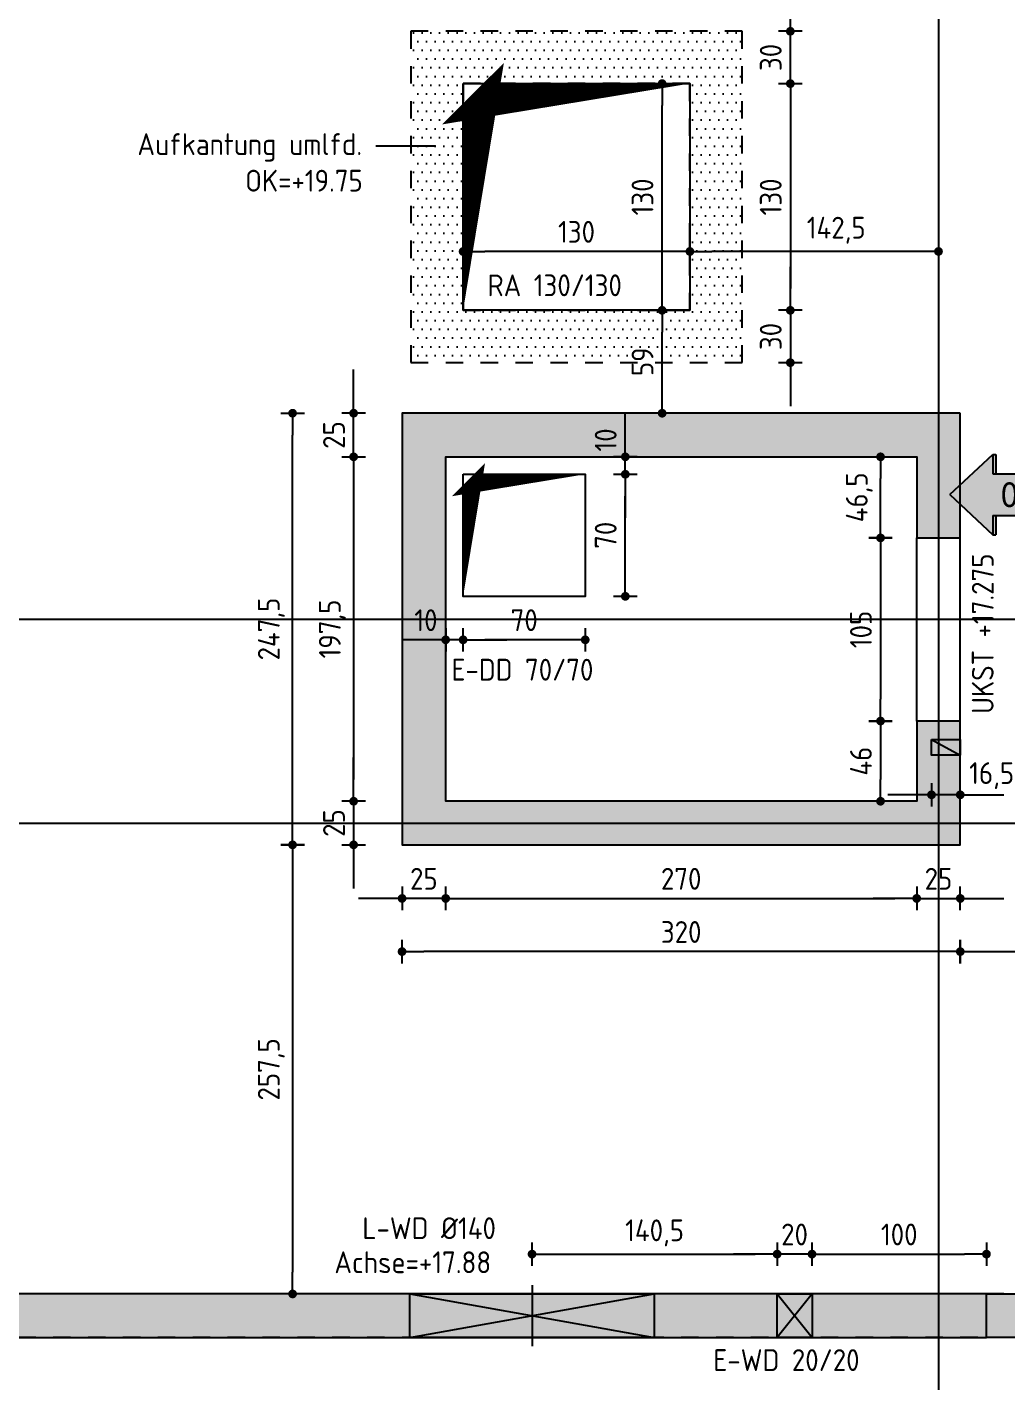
# Model space of a CAD drawing. Extents: x 22 to 185, y 12 to 71.
# Drawn here: x 50.87 to 56.49, y 42.51 to 50.28 of the extents above; entities that cross this region are included whole.
import ezdxf
from ezdxf.enums import TextEntityAlignment as Align

# ---------------------------------------------------------------- set-up
doc = ezdxf.new("R2010")
doc.units = 0
doc.header["$LTSCALE"] = 0.5
doc.header["$MEASUREMENT"] = 0
doc.header["$PDSIZE"] = 0.15
doc.linetypes.add('AUSGEZOGEN', pattern=[1000.01, 1000, 0.01])
doc.linetypes.add('PUNKT', pattern=[0.175, 0.05, -0.125])
doc.layers.get('0').update_dxf_attribs({"linetype": 'CONTINUOUS'})
doc.layers.get('Defpoints').update_dxf_attribs({"linetype": 'CONTINUOUS'})
for name, color, linetype in [('ACHSEN', 7, 'CONTINUOUS'), ('Attika DG', 7, 'CONTINUOUS'), ('BETON', 7, 'CONTINUOUS'), ('DD', 7, 'CONTINUOUS'), ('grau_hell', 7, 'CONTINUOUS'), ('grau_mittel', 7, 'CONTINUOUS'), ('HILFE', 7, 'CONTINUOUS'), ('index', 7, 'CONTINUOUS'), ('MASSE', 7, 'CONTINUOUS'), ('OBJEKT', 7, 'CONTINUOUS'), ('SCHATTEN', 7, 'CONTINUOUS'), ('TEXT', 7, 'CONTINUOUS'), ('WD', 7, 'CONTINUOUS')]:
    doc.layers.add(name, color=color, linetype=linetype)
doc.layers.add('NOPLOT', color=7, linetype='CONTINUOUS', plot=False)
doc.styles.add('HELV', font='tahoma.ttf')
doc.styles.add('TXT', font='isocp.shx')
doc.dimstyles.new('DOT_I', dxfattribs={"dimscale": 0.5, "dimtxt": 0.25, "dimasz": 0.25, "dimexe": 0.1, "dimexo": 0.3, "dimgap": 0.1, "dimtad": 1, "dimdec": 3, "dimzin": 3, "dimtxsty": 'TXT', "dimblk": 'DOT', "dimblk1": 'DOT', "dimblk2": 'DOT', "dimsah": 1, "dimcen": 0.1, "dimse1": 1, "dimse2": 1, "dimazin": 0, "dimtfac": 1, "dimtdec": 4, "dimtix": 1, "dimtmove": 2, "dimatfit": 3, "dimldrblk": 'DOT', "dimfxl": 0, "dimtvp": 1, "dimtolj": 1, "dimtzin": 0, "dimarcsym": 0})

# ---------------------------------------------------------------- blocks, each defined once
blk = doc.blocks.new('DG')
at = {"color": 0, "linetype": 'ByBlock', "lineweight": -2}
for points in [[(32.775, 5.3), (29.575, 5.3), (29.575, 2.825), (32.775, 2.825), (32.775, 3.535), (32.525, 3.535), (32.525, 3.075), (29.825, 3.075), (29.825, 5.05), (32.525, 5.05), (32.525, 4.585), (32.775, 4.585), (32.775, 5.3)], [(9.03, 0.25), (9.03, 0), (32.925, 0), (32.925, 0.25), (9.03, 0.25)]]:
    blk.add_lwpolyline(points, dxfattribs=at)
blk = doc.blocks.new('Aufkantung')
at = {"color": 0, "linetype": 'ByBlock', "lineweight": -2}
for points in [[(-0.1, 10.25), (-0.05, 10.25), (-0.05, 13.4), (35.175, 13.4), (35.175, 0), (-0.1, 0)], [(0.15, 13.15), (34.925, 13.15), (34.925, 0.25), (0.15, 0.25)], [(29.525, 5.59), (31.425, 5.59), (31.425, 7.49), (29.525, 7.49)], [(29.825, 5.89), (31.125, 5.89), (31.125, 7.19), (29.825, 7.19)]]:
    blk.add_lwpolyline(points, close=True, dxfattribs=at)
blk = doc.blocks.new('DOT')
at = {"layer": 'MASSE', "color": 7, "linetype": 'Continuous'}
for p, q in [((0, 0), (-1, 0)), ((0, 0.54), (0, -0.54))]:
    blk.add_line(p, q, dxfattribs=at)
at = {"layer": 'MASSE', "color": 7, "linetype": 'Continuous', "const_width": 0.2}
blk.add_lwpolyline([(-0.1, 0, 1), (0.1, 0, 1)], format="xyb", close=True, dxfattribs=at)
blk = doc.blocks.new('*D225')
at = {"layer": 'Defpoints', "color": 0, "linetype": 'AUSGEZOGEN', "transparency": 16777216}
for p in [(53.0244, 44.9814), (53.0244, 44.9814), (56.2244, 44.9814)]:
    blk.add_point(p, dxfattribs=at)
at = {"layer": 'MASSE', "color": 0, "linetype": 'AUSGEZOGEN', "lineweight": -2, "transparency": 16777216}
blk.add_line((56.0994, 44.9814), (53.1494, 44.9814), dxfattribs=at)
at = {"layer": 'MASSE', "color": 0, "linetype": 'AUSGEZOGEN', "lineweight": -2, "transparency": 16777216, "xscale": 0.125, "yscale": 0.125, "zscale": 0.125, "rotation": 180}
blk.add_blockref('DOT', (53.0244, 44.9814), dxfattribs=at)
at = {"layer": 'MASSE', "color": 0, "linetype": 'AUSGEZOGEN', "lineweight": -2, "transparency": 16777216, "xscale": 0.125, "yscale": 0.125, "zscale": 0.125}
blk.add_blockref('DOT', (56.2244, 44.9814), dxfattribs=at)
at = {"layer": 'MASSE', "color": 0, "linetype": 'AUSGEZOGEN', "transparency": 16777216, "insert": (54.6244, 45.0939), "char_height": 0.125, "attachment_point": 5, "style": 'TXT'}
blk.add_mtext('\\A1;320', dxfattribs=at)
blk = doc.blocks.new('*D226')
at = {"layer": 'Defpoints', "color": 0, "linetype": 'AUSGEZOGEN', "transparency": 16777216}
for p in [(56.2244, 44.9814), (58.4744, 44.9814), (58.4744, 44.9814)]:
    blk.add_point(p, dxfattribs=at)
at = {"layer": 'MASSE', "color": 0, "linetype": 'AUSGEZOGEN', "lineweight": -2, "transparency": 16777216}
blk.add_line((56.3494, 44.9814), (58.3494, 44.9814), dxfattribs=at)
at = {"layer": 'MASSE', "color": 0, "linetype": 'AUSGEZOGEN', "lineweight": -2, "transparency": 16777216, "xscale": 0.125, "yscale": 0.125, "zscale": 0.125, "rotation": 180}
blk.add_blockref('DOT', (56.2244, 44.9814), dxfattribs=at)
at = {"layer": 'MASSE', "color": 0, "linetype": 'AUSGEZOGEN', "lineweight": -2, "transparency": 16777216, "xscale": 0.125, "yscale": 0.125, "zscale": 0.125}
blk.add_blockref('DOT', (58.4744, 44.9814), dxfattribs=at)
at = {"layer": 'MASSE', "color": 0, "linetype": 'AUSGEZOGEN', "transparency": 16777216, "insert": (57.3494, 45.0939), "char_height": 0.125, "attachment_point": 5, "style": 'TXT'}
blk.add_mtext('\\A1;225', dxfattribs=at)
blk = doc.blocks.new('*D227')
at = {"layer": 'Defpoints', "color": 0, "linetype": 'AUSGEZOGEN', "transparency": 16777216}
for p in [(53.0244, 45.2863), (53.0244, 45.2863), (53.2744, 45.2863)]:
    blk.add_point(p, dxfattribs=at)
at = {"layer": 'MASSE', "color": 0, "linetype": 'AUSGEZOGEN', "lineweight": -2, "transparency": 16777216}
for p, q in [((52.8994, 45.2863), (52.7744, 45.2863)), ((53.2744, 45.2863), (53.0244, 45.2863)), ((53.3994, 45.2863), (53.5244, 45.2863))]:
    blk.add_line(p, q, dxfattribs=at)
at = {"layer": 'MASSE', "color": 0, "linetype": 'AUSGEZOGEN', "lineweight": -2, "transparency": 16777216, "xscale": 0.125, "yscale": 0.125, "zscale": 0.125}
blk.add_blockref('DOT', (53.0244, 45.2863), dxfattribs=at)
at = {"layer": 'MASSE', "color": 0, "linetype": 'AUSGEZOGEN', "lineweight": -2, "transparency": 16777216, "xscale": 0.125, "yscale": 0.125, "zscale": 0.125, "rotation": 180}
blk.add_blockref('DOT', (53.2744, 45.2863), dxfattribs=at)
at = {"layer": 'MASSE', "color": 0, "linetype": 'AUSGEZOGEN', "transparency": 16777216, "insert": (53.1494, 45.3988), "char_height": 0.125, "attachment_point": 5, "style": 'TXT'}
blk.add_mtext('\\A1;25', dxfattribs=at)
blk = doc.blocks.new('*D228')
at = {"layer": 'Defpoints', "color": 0, "linetype": 'AUSGEZOGEN', "transparency": 16777216}
for p in [(53.2744, 45.2863), (55.9744, 45.2863), (55.9744, 45.2863)]:
    blk.add_point(p, dxfattribs=at)
at = {"layer": 'MASSE', "color": 0, "linetype": 'AUSGEZOGEN', "lineweight": -2, "transparency": 16777216}
blk.add_line((53.3994, 45.2863), (55.8494, 45.2863), dxfattribs=at)
at = {"layer": 'MASSE', "color": 0, "linetype": 'AUSGEZOGEN', "lineweight": -2, "transparency": 16777216, "xscale": 0.125, "yscale": 0.125, "zscale": 0.125, "rotation": 180}
blk.add_blockref('DOT', (53.2744, 45.2863), dxfattribs=at)
at = {"layer": 'MASSE', "color": 0, "linetype": 'AUSGEZOGEN', "lineweight": -2, "transparency": 16777216, "xscale": 0.125, "yscale": 0.125, "zscale": 0.125}
blk.add_blockref('DOT', (55.9744, 45.2863), dxfattribs=at)
at = {"layer": 'MASSE', "color": 0, "linetype": 'AUSGEZOGEN', "transparency": 16777216, "insert": (54.6244, 45.3988), "char_height": 0.125, "attachment_point": 5, "style": 'TXT'}
blk.add_mtext('\\A1;270', dxfattribs=at)
blk = doc.blocks.new('*D229')
at = {"layer": 'Defpoints', "color": 0, "linetype": 'AUSGEZOGEN', "transparency": 16777216}
for p in [(55.9744, 45.2863), (56.2244, 45.2863), (56.2244, 45.2863)]:
    blk.add_point(p, dxfattribs=at)
at = {"layer": 'MASSE', "color": 0, "linetype": 'AUSGEZOGEN', "lineweight": -2, "transparency": 16777216}
for p, q in [((55.8494, 45.2863), (55.7244, 45.2863)), ((55.9744, 45.2863), (56.2244, 45.2863)), ((56.3494, 45.2863), (56.4744, 45.2863))]:
    blk.add_line(p, q, dxfattribs=at)
at = {"layer": 'MASSE', "color": 0, "linetype": 'AUSGEZOGEN', "lineweight": -2, "transparency": 16777216, "xscale": 0.125, "yscale": 0.125, "zscale": 0.125}
blk.add_blockref('DOT', (55.9744, 45.2863), dxfattribs=at)
at = {"layer": 'MASSE', "color": 0, "linetype": 'AUSGEZOGEN', "lineweight": -2, "transparency": 16777216, "xscale": 0.125, "yscale": 0.125, "zscale": 0.125, "rotation": 180}
blk.add_blockref('DOT', (56.2244, 45.2863), dxfattribs=at)
at = {"layer": 'MASSE', "color": 0, "linetype": 'AUSGEZOGEN', "transparency": 16777216, "insert": (56.0994, 45.3988), "char_height": 0.125, "attachment_point": 5, "style": 'TXT'}
blk.add_mtext('\\A1;25', dxfattribs=at)
blk = doc.blocks.new('*D230')
at = {"layer": 'Defpoints', "color": 0, "linetype": 'AUSGEZOGEN', "transparency": 16777216}
for p in [(52.7468, 48.0685), (52.7468, 48.0685), (52.7468, 47.8185)]:
    blk.add_point(p, dxfattribs=at)
at = {"layer": 'MASSE', "color": 0, "linetype": 'AUSGEZOGEN', "lineweight": -2, "transparency": 16777216}
for p, q in [((52.7468, 48.1935), (52.7468, 48.3185)), ((52.7468, 47.8185), (52.7468, 48.0685)), ((52.7468, 47.6935), (52.7468, 47.5685))]:
    blk.add_line(p, q, dxfattribs=at)
at = {"layer": 'MASSE', "color": 0, "linetype": 'AUSGEZOGEN', "lineweight": -2, "transparency": 16777216, "xscale": 0.125, "yscale": 0.125, "zscale": 0.125}
for p, rotation in [((52.7468, 48.0685), 270), ((52.7468, 47.8185), 90)]:
    blk.add_blockref('DOT', p, dxfattribs=dict(at, rotation=rotation))
at = {"layer": 'MASSE', "color": 0, "linetype": 'AUSGEZOGEN', "transparency": 16777216, "insert": (52.6342, 47.9435), "char_height": 0.125, "attachment_point": 5, "rotation": 90, "style": 'TXT'}
blk.add_mtext('\\A1;25', dxfattribs=at)
blk = doc.blocks.new('*D231')
at = {"layer": 'Defpoints', "color": 0, "linetype": 'AUSGEZOGEN', "transparency": 16777216}
for p in [(52.7468, 47.8185), (52.7468, 45.8435), (52.7468, 45.8435)]:
    blk.add_point(p, dxfattribs=at)
at = {"layer": 'MASSE', "color": 0, "linetype": 'AUSGEZOGEN', "lineweight": -2, "transparency": 16777216}
blk.add_line((52.7468, 47.6935), (52.7468, 45.9685), dxfattribs=at)
at = {"layer": 'MASSE', "color": 0, "linetype": 'AUSGEZOGEN', "lineweight": -2, "transparency": 16777216, "xscale": 0.125, "yscale": 0.125, "zscale": 0.125}
for p, rotation in [((52.7468, 47.8185), 90), ((52.7468, 45.8435), 270)]:
    blk.add_blockref('DOT', p, dxfattribs=dict(at, rotation=rotation))
at = {"layer": 'MASSE', "color": 0, "linetype": 'AUSGEZOGEN', "transparency": 16777216, "insert": (52.6249, 46.831), "char_height": 0.125, "attachment_point": 5, "rotation": 90, "style": 'TXT'}
blk.add_mtext('\\A1;197,5', dxfattribs=at)
blk = doc.blocks.new('*D232')
at = {"layer": 'Defpoints', "color": 0, "linetype": 'AUSGEZOGEN', "transparency": 16777216}
for p in [(52.7468, 45.8435), (52.7468, 45.5935), (52.7468, 45.5935)]:
    blk.add_point(p, dxfattribs=at)
at = {"layer": 'MASSE', "color": 0, "linetype": 'AUSGEZOGEN', "lineweight": -2, "transparency": 16777216}
for p, q in [((52.7468, 45.9685), (52.7468, 46.0935)), ((52.7468, 45.8435), (52.7468, 45.5935)), ((52.7468, 45.4685), (52.7468, 45.3435))]:
    blk.add_line(p, q, dxfattribs=at)
at = {"layer": 'MASSE', "color": 0, "linetype": 'AUSGEZOGEN', "lineweight": -2, "transparency": 16777216, "xscale": 0.125, "yscale": 0.125, "zscale": 0.125}
for p, rotation in [((52.7468, 45.8435), 270), ((52.7468, 45.5935), 90)]:
    blk.add_blockref('DOT', p, dxfattribs=dict(at, rotation=rotation))
at = {"layer": 'MASSE', "color": 0, "linetype": 'AUSGEZOGEN', "transparency": 16777216, "insert": (52.6342, 45.7185), "char_height": 0.125, "attachment_point": 5, "rotation": 90, "style": 'TXT'}
blk.add_mtext('\\A1;25', dxfattribs=at)
blk = doc.blocks.new('*D246')
at = {"layer": 'Defpoints', "color": 0, "linetype": 'AUSGEZOGEN', "transparency": 16777216}
for p in [(52.3968, 48.0685), (52.3968, 48.0685), (52.3968, 45.5935)]:
    blk.add_point(p, dxfattribs=at)
at = {"layer": 'MASSE', "color": 0, "linetype": 'AUSGEZOGEN', "lineweight": -2, "transparency": 16777216}
blk.add_line((52.3968, 45.7185), (52.3968, 47.9435), dxfattribs=at)
at = {"layer": 'MASSE', "color": 0, "linetype": 'AUSGEZOGEN', "lineweight": -2, "transparency": 16777216, "xscale": 0.125, "yscale": 0.125, "zscale": 0.125}
for p, rotation in [((52.3968, 48.0685), 90), ((52.3968, 45.5935), 270)]:
    blk.add_blockref('DOT', p, dxfattribs=dict(at, rotation=rotation))
at = {"layer": 'MASSE', "color": 0, "linetype": 'AUSGEZOGEN', "transparency": 16777216, "insert": (52.2749, 46.831), "char_height": 0.125, "attachment_point": 5, "rotation": 90, "style": 'TXT'}
blk.add_mtext('\\A1;247,5', dxfattribs=at)
blk = doc.blocks.new('*D247')
at = {"layer": 'Defpoints', "color": 0, "linetype": 'AUSGEZOGEN', "transparency": 16777216}
for p in [(52.3968, 45.5935), (52.3968, 43.0185), (52.3968, 43.0185)]:
    blk.add_point(p, dxfattribs=at)
at = {"layer": 'MASSE', "color": 0, "linetype": 'AUSGEZOGEN', "lineweight": -2, "transparency": 16777216}
blk.add_line((52.3968, 45.4685), (52.3968, 43.1435), dxfattribs=at)
at = {"layer": 'MASSE', "color": 0, "linetype": 'AUSGEZOGEN', "lineweight": -2, "transparency": 16777216, "xscale": 0.125, "yscale": 0.125, "zscale": 0.125}
for p, rotation in [((52.3968, 45.5935), 90), ((52.3968, 43.0185), 270)]:
    blk.add_blockref('DOT', p, dxfattribs=dict(at, rotation=rotation))
at = {"layer": 'MASSE', "color": 0, "linetype": 'AUSGEZOGEN', "transparency": 16777216, "insert": (52.2749, 44.306), "char_height": 0.125, "attachment_point": 5, "rotation": 90, "style": 'TXT'}
blk.add_mtext('\\A1;257,5', dxfattribs=at)
blk = doc.blocks.new('*D248')
at = {"layer": 'Defpoints', "color": 0, "linetype": 'AUSGEZOGEN', "transparency": 16777216}
for p in [(55.7673, 47.8185), (55.7673, 47.8185), (55.7673, 47.3535)]:
    blk.add_point(p, dxfattribs=at)
at = {"layer": 'MASSE', "color": 0, "linetype": 'AUSGEZOGEN', "lineweight": -2, "transparency": 16777216}
blk.add_line((55.7673, 47.4785), (55.7673, 47.6935), dxfattribs=at)
at = {"layer": 'MASSE', "color": 0, "linetype": 'AUSGEZOGEN', "lineweight": -2, "transparency": 16777216, "xscale": 0.125, "yscale": 0.125, "zscale": 0.125}
for p, rotation in [((55.7673, 47.8185), 90), ((55.7673, 47.3535), 270)]:
    blk.add_blockref('DOT', p, dxfattribs=dict(at, rotation=rotation))
at = {"layer": 'MASSE', "color": 0, "linetype": 'AUSGEZOGEN', "transparency": 16777216, "insert": (55.6454, 47.586), "char_height": 0.125, "attachment_point": 5, "rotation": 90, "style": 'TXT'}
blk.add_mtext('\\A1;46,5', dxfattribs=at)
blk = doc.blocks.new('*D249')
at = {"layer": 'Defpoints', "color": 0, "linetype": 'AUSGEZOGEN', "transparency": 16777216}
for p in [(55.7673, 47.3535), (55.7673, 46.3035), (55.7673, 46.3035)]:
    blk.add_point(p, dxfattribs=at)
at = {"layer": 'MASSE', "color": 0, "linetype": 'AUSGEZOGEN', "lineweight": -2, "transparency": 16777216}
blk.add_line((55.7673, 47.2285), (55.7673, 46.4285), dxfattribs=at)
at = {"layer": 'MASSE', "color": 0, "linetype": 'AUSGEZOGEN', "lineweight": -2, "transparency": 16777216, "xscale": 0.125, "yscale": 0.125, "zscale": 0.125}
for p, rotation in [((55.7673, 47.3535), 90), ((55.7673, 46.3035), 270)]:
    blk.add_blockref('DOT', p, dxfattribs=dict(at, rotation=rotation))
at = {"layer": 'MASSE', "color": 0, "linetype": 'AUSGEZOGEN', "transparency": 16777216, "insert": (55.6548, 46.8285), "char_height": 0.125, "attachment_point": 5, "rotation": 90, "style": 'TXT'}
blk.add_mtext('\\A1;105', dxfattribs=at)
blk = doc.blocks.new('*D250')
at = {"layer": 'Defpoints', "color": 0, "linetype": 'AUSGEZOGEN', "transparency": 16777216}
for p in [(55.7673, 46.3035), (55.7673, 45.8435), (55.7673, 45.8435)]:
    blk.add_point(p, dxfattribs=at)
at = {"layer": 'MASSE', "color": 0, "linetype": 'AUSGEZOGEN', "lineweight": -2, "transparency": 16777216}
blk.add_line((55.7673, 46.1785), (55.7673, 45.9685), dxfattribs=at)
at = {"layer": 'MASSE', "color": 0, "linetype": 'AUSGEZOGEN', "lineweight": -2, "transparency": 16777216, "xscale": 0.125, "yscale": 0.125, "zscale": 0.125}
for p, rotation in [((55.7673, 46.3035), 90), ((55.7673, 45.8435), 270)]:
    blk.add_blockref('DOT', p, dxfattribs=dict(at, rotation=rotation))
at = {"layer": 'MASSE', "color": 0, "linetype": 'AUSGEZOGEN', "transparency": 16777216, "insert": (55.6548, 46.0735), "char_height": 0.125, "attachment_point": 5, "rotation": 90, "style": 'TXT'}
blk.add_mtext('\\A1;46', dxfattribs=at)
blk = doc.blocks.new('*D179')
at = {"layer": 'Defpoints', "color": 0, "linetype": 'AUSGEZOGEN', "transparency": 16777216}
for p in [(54.3042, 47.8185), (54.3042, 47.8185), (54.3042, 47.7185)]:
    blk.add_point(p, dxfattribs=at)
at = {"layer": 'MASSE', "color": 0, "linetype": 'AUSGEZOGEN', "lineweight": -2, "transparency": 16777216}
for p, q in [((54.3042, 47.9435), (54.3042, 48.0685)), ((54.3042, 47.7185), (54.3042, 47.8185)), ((54.3042, 47.5935), (54.3042, 47.4685))]:
    blk.add_line(p, q, dxfattribs=at)
at = {"layer": 'MASSE', "color": 0, "linetype": 'AUSGEZOGEN', "lineweight": -2, "transparency": 16777216, "xscale": 0.125, "yscale": 0.125, "zscale": 0.125}
for p, rotation in [((54.3042, 47.8185), 270), ((54.3042, 47.7185), 90)]:
    blk.add_blockref('DOT', p, dxfattribs=dict(at, rotation=rotation))
at = {"layer": 'MASSE', "color": 0, "linetype": 'AUSGEZOGEN', "transparency": 16777216, "insert": (54.1917, 47.9151), "char_height": 0.125, "attachment_point": 5, "rotation": 90, "style": 'TXT'}
blk.add_mtext('\\A1;10', dxfattribs=at)
blk = doc.blocks.new('*D180')
at = {"layer": 'Defpoints', "color": 0, "linetype": 'AUSGEZOGEN', "transparency": 16777216}
for p in [(53.2744, 46.7692), (53.2744, 46.7692), (53.3744, 46.7692)]:
    blk.add_point(p, dxfattribs=at)
at = {"layer": 'MASSE', "color": 0, "linetype": 'AUSGEZOGEN', "lineweight": -2, "transparency": 16777216}
for p, q in [((53.1494, 46.7692), (53.0244, 46.7692)), ((53.3744, 46.7692), (53.2744, 46.7692)), ((53.4994, 46.7692), (53.6244, 46.7692))]:
    blk.add_line(p, q, dxfattribs=at)
at = {"layer": 'MASSE', "color": 0, "linetype": 'AUSGEZOGEN', "lineweight": -2, "transparency": 16777216, "xscale": 0.125, "yscale": 0.125, "zscale": 0.125}
blk.add_blockref('DOT', (53.2744, 46.7692), dxfattribs=at)
at = {"layer": 'MASSE', "color": 0, "linetype": 'AUSGEZOGEN', "lineweight": -2, "transparency": 16777216, "xscale": 0.125, "yscale": 0.125, "zscale": 0.125, "rotation": 180}
blk.add_blockref('DOT', (53.3744, 46.7692), dxfattribs=at)
at = {"layer": 'MASSE', "color": 0, "linetype": 'AUSGEZOGEN', "transparency": 16777216, "insert": (53.1611, 46.8817), "char_height": 0.125, "attachment_point": 5, "style": 'TXT'}
blk.add_mtext('\\A1;10', dxfattribs=at)
blk = doc.blocks.new('*D184')
at = {"layer": 'Defpoints', "color": 0, "linetype": 'AUSGEZOGEN', "transparency": 16777216}
for p in [(53.3744, 46.7692), (53.3744, 46.7692), (54.0744, 46.7692)]:
    blk.add_point(p, dxfattribs=at)
at = {"layer": 'MASSE', "color": 0, "linetype": 'AUSGEZOGEN', "lineweight": -2, "transparency": 16777216}
blk.add_line((53.9494, 46.7692), (53.4994, 46.7692), dxfattribs=at)
at = {"layer": 'MASSE', "color": 0, "linetype": 'AUSGEZOGEN', "lineweight": -2, "transparency": 16777216, "xscale": 0.125, "yscale": 0.125, "zscale": 0.125, "rotation": 180}
blk.add_blockref('DOT', (53.3744, 46.7692), dxfattribs=at)
at = {"layer": 'MASSE', "color": 0, "linetype": 'AUSGEZOGEN', "lineweight": -2, "transparency": 16777216, "xscale": 0.125, "yscale": 0.125, "zscale": 0.125}
blk.add_blockref('DOT', (54.0744, 46.7692), dxfattribs=at)
at = {"layer": 'MASSE', "color": 0, "linetype": 'AUSGEZOGEN', "transparency": 16777216, "insert": (53.7244, 46.8817), "char_height": 0.125, "attachment_point": 5, "style": 'TXT'}
blk.add_mtext('\\A1;70', dxfattribs=at)
blk = doc.blocks.new('*D185')
at = {"layer": 'Defpoints', "color": 0, "linetype": 'AUSGEZOGEN', "transparency": 16777216}
for p in [(54.3042, 47.7185), (54.3042, 47.7185), (54.3042, 47.0185)]:
    blk.add_point(p, dxfattribs=at)
at = {"layer": 'MASSE', "color": 0, "linetype": 'AUSGEZOGEN', "lineweight": -2, "transparency": 16777216}
blk.add_line((54.3042, 47.1435), (54.3042, 47.5935), dxfattribs=at)
at = {"layer": 'MASSE', "color": 0, "linetype": 'AUSGEZOGEN', "lineweight": -2, "transparency": 16777216, "xscale": 0.125, "yscale": 0.125, "zscale": 0.125}
for p, rotation in [((54.3042, 47.7185), 90), ((54.3042, 47.0185), 270)]:
    blk.add_blockref('DOT', p, dxfattribs=dict(at, rotation=rotation))
at = {"layer": 'MASSE', "color": 0, "linetype": 'AUSGEZOGEN', "transparency": 16777216, "insert": (54.1917, 47.3685), "char_height": 0.125, "attachment_point": 5, "rotation": 90, "style": 'TXT'}
blk.add_mtext('\\A1;70', dxfattribs=at)
blk = doc.blocks.new('*D287')
at = {"layer": 'Defpoints', "color": 0, "linetype": 'AUSGEZOGEN', "transparency": 16777216}
for p in [(55.1744, 43.2468), (55.1744, 43.2468), (55.3744, 43.2468)]:
    blk.add_point(p, dxfattribs=at)
at = {"layer": 'MASSE', "color": 0, "linetype": 'AUSGEZOGEN', "lineweight": -2, "transparency": 16777216}
for p, q in [((55.0494, 43.2468), (54.9244, 43.2468)), ((55.3744, 43.2468), (55.1744, 43.2468)), ((55.4994, 43.2468), (55.6244, 43.2468))]:
    blk.add_line(p, q, dxfattribs=at)
at = {"layer": 'MASSE', "color": 0, "linetype": 'AUSGEZOGEN', "lineweight": -2, "transparency": 16777216, "xscale": 0.125, "yscale": 0.125, "zscale": 0.125}
blk.add_blockref('DOT', (55.1744, 43.2468), dxfattribs=at)
at = {"layer": 'MASSE', "color": 0, "linetype": 'AUSGEZOGEN', "lineweight": -2, "transparency": 16777216, "xscale": 0.125, "yscale": 0.125, "zscale": 0.125, "rotation": 180}
blk.add_blockref('DOT', (55.3744, 43.2468), dxfattribs=at)
at = {"layer": 'MASSE', "color": 0, "linetype": 'AUSGEZOGEN', "transparency": 16777216, "insert": (55.2744, 43.3593), "char_height": 0.125, "attachment_point": 5, "style": 'TXT'}
blk.add_mtext('\\A1;20', dxfattribs=at)
blk = doc.blocks.new('*D288')
at = {"layer": 'Defpoints', "color": 0, "linetype": 'AUSGEZOGEN', "transparency": 16777216}
for p in [(55.3744, 43.2468), (56.3744, 43.2468), (56.3744, 43.2468)]:
    blk.add_point(p, dxfattribs=at)
at = {"layer": 'MASSE', "color": 0, "linetype": 'AUSGEZOGEN', "lineweight": -2, "transparency": 16777216}
blk.add_line((55.4994, 43.2468), (56.2494, 43.2468), dxfattribs=at)
at = {"layer": 'MASSE', "color": 0, "linetype": 'AUSGEZOGEN', "lineweight": -2, "transparency": 16777216, "xscale": 0.125, "yscale": 0.125, "zscale": 0.125, "rotation": 180}
blk.add_blockref('DOT', (55.3744, 43.2468), dxfattribs=at)
at = {"layer": 'MASSE', "color": 0, "linetype": 'AUSGEZOGEN', "lineweight": -2, "transparency": 16777216, "xscale": 0.125, "yscale": 0.125, "zscale": 0.125}
blk.add_blockref('DOT', (56.3744, 43.2468), dxfattribs=at)
at = {"layer": 'MASSE', "color": 0, "linetype": 'AUSGEZOGEN', "transparency": 16777216, "insert": (55.8744, 43.3593), "char_height": 0.125, "attachment_point": 5, "style": 'TXT'}
blk.add_mtext('\\A1;100', dxfattribs=at)
blk = doc.blocks.new('*D289')
at = {"layer": 'Defpoints', "color": 0, "linetype": 'AUSGEZOGEN', "transparency": 16777216}
for p in [(53.7694, 43.2468), (55.1744, 43.2468), (55.1744, 43.2468)]:
    blk.add_point(p, dxfattribs=at)
at = {"layer": 'MASSE', "color": 0, "linetype": 'AUSGEZOGEN', "lineweight": -2, "transparency": 16777216}
blk.add_line((53.8944, 43.2468), (55.0494, 43.2468), dxfattribs=at)
at = {"layer": 'MASSE', "color": 0, "linetype": 'AUSGEZOGEN', "lineweight": -2, "transparency": 16777216, "xscale": 0.125, "yscale": 0.125, "zscale": 0.125, "rotation": 180}
blk.add_blockref('DOT', (53.7694, 43.2468), dxfattribs=at)
at = {"layer": 'MASSE', "color": 0, "linetype": 'AUSGEZOGEN', "lineweight": -2, "transparency": 16777216, "xscale": 0.125, "yscale": 0.125, "zscale": 0.125}
blk.add_blockref('DOT', (55.1744, 43.2468), dxfattribs=at)
at = {"layer": 'MASSE', "color": 0, "linetype": 'AUSGEZOGEN', "transparency": 16777216, "insert": (54.4719, 43.3686), "char_height": 0.125, "attachment_point": 5, "style": 'TXT'}
blk.add_mtext('\\A1;140,5', dxfattribs=at)
blk = doc.blocks.new('*D291')
at = {"layer": 'Defpoints', "color": 0, "linetype": 'AUSGEZOGEN', "transparency": 16777216}
for p in [(53.3744, 48.996), (53.3744, 48.996), (54.6744, 48.996)]:
    blk.add_point(p, dxfattribs=at)
at = {"layer": 'MASSE', "color": 0, "linetype": 'AUSGEZOGEN', "lineweight": -2, "transparency": 16777216}
blk.add_line((54.5494, 48.996), (53.4994, 48.996), dxfattribs=at)
at = {"layer": 'MASSE', "color": 0, "linetype": 'AUSGEZOGEN', "lineweight": -2, "transparency": 16777216, "xscale": 0.125, "yscale": 0.125, "zscale": 0.125, "rotation": 180}
blk.add_blockref('DOT', (53.3744, 48.996), dxfattribs=at)
at = {"layer": 'MASSE', "color": 0, "linetype": 'AUSGEZOGEN', "lineweight": -2, "transparency": 16777216, "xscale": 0.125, "yscale": 0.125, "zscale": 0.125}
blk.add_blockref('DOT', (54.6744, 48.996), dxfattribs=at)
at = {"layer": 'MASSE', "color": 0, "linetype": 'AUSGEZOGEN', "transparency": 16777216, "insert": (54.0244, 49.1085), "char_height": 0.125, "attachment_point": 5, "style": 'TXT'}
blk.add_mtext('\\A1;130', dxfattribs=at)
blk = doc.blocks.new('*D292')
at = {"layer": 'Defpoints', "color": 0, "linetype": 'AUSGEZOGEN', "transparency": 16777216}
for p in [(54.5152, 49.9585), (54.5152, 49.9585), (54.5152, 48.6585)]:
    blk.add_point(p, dxfattribs=at)
at = {"layer": 'MASSE', "color": 0, "linetype": 'AUSGEZOGEN', "lineweight": -2, "transparency": 16777216}
blk.add_line((54.5152, 48.7835), (54.5152, 49.8335), dxfattribs=at)
at = {"layer": 'MASSE', "color": 0, "linetype": 'AUSGEZOGEN', "lineweight": -2, "transparency": 16777216, "xscale": 0.125, "yscale": 0.125, "zscale": 0.125}
for p, rotation in [((54.5152, 49.9585), 90), ((54.5152, 48.6585), 270)]:
    blk.add_blockref('DOT', p, dxfattribs=dict(at, rotation=rotation))
at = {"layer": 'MASSE', "color": 0, "linetype": 'AUSGEZOGEN', "transparency": 16777216, "insert": (54.4027, 49.3085), "char_height": 0.125, "attachment_point": 5, "rotation": 90, "style": 'TXT'}
blk.add_mtext('\\A1;130', dxfattribs=at)
blk = doc.blocks.new('*D157')
at = {"layer": 'Defpoints', "color": 0, "linetype": 'AUSGEZOGEN', "transparency": 16777216}
for p in [(54.6744, 48.996), (54.6744, 48.996), (56.0994, 48.996)]:
    blk.add_point(p, dxfattribs=at)
at = {"layer": 'MASSE', "color": 0, "linetype": 'AUSGEZOGEN', "lineweight": -2, "transparency": 16777216}
blk.add_line((55.9744, 48.996), (54.7994, 48.996), dxfattribs=at)
at = {"layer": 'MASSE', "color": 0, "linetype": 'AUSGEZOGEN', "lineweight": -2, "transparency": 16777216, "xscale": 0.125, "yscale": 0.125, "zscale": 0.125, "rotation": 180}
blk.add_blockref('DOT', (54.6744, 48.996), dxfattribs=at)
at = {"layer": 'MASSE', "color": 0, "linetype": 'AUSGEZOGEN', "lineweight": -2, "transparency": 16777216, "xscale": 0.125, "yscale": 0.125, "zscale": 0.125}
blk.add_blockref('DOT', (56.0994, 48.996), dxfattribs=at)
at = {"layer": 'MASSE', "color": 0, "linetype": 'AUSGEZOGEN', "transparency": 16777216, "insert": (55.513, 49.1178), "char_height": 0.125, "attachment_point": 5, "style": 'TXT'}
blk.add_mtext('\\A1;142,5', dxfattribs=at)
blk = doc.blocks.new('*D161')
at = {"layer": 'Defpoints', "color": 0, "linetype": 'AUSGEZOGEN', "transparency": 16777216}
for p in [(55.2502, 50.2585), (55.2502, 50.2585), (55.2502, 49.9585)]:
    blk.add_point(p, dxfattribs=at)
at = {"layer": 'MASSE', "color": 0, "linetype": 'AUSGEZOGEN', "lineweight": -2, "transparency": 16777216}
for p, q in [((55.2502, 50.3835), (55.2502, 50.5085)), ((55.2502, 49.9585), (55.2502, 50.2585)), ((55.2502, 49.8335), (55.2502, 49.7085))]:
    blk.add_line(p, q, dxfattribs=at)
at = {"layer": 'MASSE', "color": 0, "linetype": 'AUSGEZOGEN', "lineweight": -2, "transparency": 16777216, "xscale": 0.125, "yscale": 0.125, "zscale": 0.125}
for p, rotation in [((55.2502, 50.2585), 270), ((55.2502, 49.9585), 90)]:
    blk.add_blockref('DOT', p, dxfattribs=dict(at, rotation=rotation))
at = {"layer": 'MASSE', "color": 0, "linetype": 'AUSGEZOGEN', "transparency": 16777216, "insert": (55.1377, 50.1085), "char_height": 0.125, "attachment_point": 5, "rotation": 90, "style": 'TXT'}
blk.add_mtext('\\A1;30', dxfattribs=at)
blk = doc.blocks.new('*D170')
at = {"layer": 'Defpoints', "color": 0, "linetype": 'AUSGEZOGEN', "transparency": 16777216}
for p in [(55.2502, 49.9585), (55.2502, 48.6585), (55.2502, 48.6585)]:
    blk.add_point(p, dxfattribs=at)
at = {"layer": 'MASSE', "color": 0, "linetype": 'AUSGEZOGEN', "lineweight": -2, "transparency": 16777216}
blk.add_line((55.2502, 49.8335), (55.2502, 48.7835), dxfattribs=at)
at = {"layer": 'MASSE', "color": 0, "linetype": 'AUSGEZOGEN', "lineweight": -2, "transparency": 16777216, "xscale": 0.125, "yscale": 0.125, "zscale": 0.125}
for p, rotation in [((55.2502, 49.9585), 90), ((55.2502, 48.6585), 270)]:
    blk.add_blockref('DOT', p, dxfattribs=dict(at, rotation=rotation))
at = {"layer": 'MASSE', "color": 0, "linetype": 'AUSGEZOGEN', "transparency": 16777216, "insert": (55.1377, 49.3085), "char_height": 0.125, "attachment_point": 5, "rotation": 90, "style": 'TXT'}
blk.add_mtext('\\A1;130', dxfattribs=at)
blk = doc.blocks.new('*D171')
at = {"layer": 'Defpoints', "color": 0, "linetype": 'AUSGEZOGEN', "transparency": 16777216}
for p in [(55.2502, 48.6585), (55.2502, 48.3585), (55.2502, 48.3585)]:
    blk.add_point(p, dxfattribs=at)
at = {"layer": 'MASSE', "color": 0, "linetype": 'AUSGEZOGEN', "lineweight": -2, "transparency": 16777216}
for p, q in [((55.2502, 48.7835), (55.2502, 48.9085)), ((55.2502, 48.6585), (55.2502, 48.3585)), ((55.2502, 48.2335), (55.2502, 48.1085))]:
    blk.add_line(p, q, dxfattribs=at)
at = {"layer": 'MASSE', "color": 0, "linetype": 'AUSGEZOGEN', "lineweight": -2, "transparency": 16777216, "xscale": 0.125, "yscale": 0.125, "zscale": 0.125}
for p, rotation in [((55.2502, 48.6585), 270), ((55.2502, 48.3585), 90)]:
    blk.add_blockref('DOT', p, dxfattribs=dict(at, rotation=rotation))
at = {"layer": 'MASSE', "color": 0, "linetype": 'AUSGEZOGEN', "transparency": 16777216, "insert": (55.1377, 48.5085), "char_height": 0.125, "attachment_point": 5, "rotation": 90, "style": 'TXT'}
blk.add_mtext('\\A1;30', dxfattribs=at)
blk = doc.blocks.new('*D172')
at = {"layer": 'Defpoints', "color": 0, "linetype": 'AUSGEZOGEN', "transparency": 16777216}
for p in [(54.5152, 48.6585), (54.5152, 48.6585), (54.5152, 48.0685)]:
    blk.add_point(p, dxfattribs=at)
at = {"layer": 'MASSE', "color": 0, "linetype": 'AUSGEZOGEN', "lineweight": -2, "transparency": 16777216}
blk.add_line((54.5152, 48.1935), (54.5152, 48.5335), dxfattribs=at)
at = {"layer": 'MASSE', "color": 0, "linetype": 'AUSGEZOGEN', "lineweight": -2, "transparency": 16777216, "xscale": 0.125, "yscale": 0.125, "zscale": 0.125}
for p, rotation in [((54.5152, 48.6585), 90), ((54.5152, 48.0685), 270)]:
    blk.add_blockref('DOT', p, dxfattribs=dict(at, rotation=rotation))
at = {"layer": 'MASSE', "color": 0, "linetype": 'AUSGEZOGEN', "transparency": 16777216, "insert": (54.4027, 48.3635), "char_height": 0.125, "attachment_point": 5, "rotation": 90, "style": 'TXT'}
blk.add_mtext('\\A1;59', dxfattribs=at)
blk = doc.blocks.new('hin_ind5')
at = {"layer": 'grau_hell', "linetype": 'AUSGEZOGEN'}
h = blk.add_hatch(color=9, dxfattribs=at)
h.dxf.hatch_style = 2
h.paths.add_polyline_path([(0, 0), (0.619, -0.577), (0.619, -0.3), (1.306, -0.3), (1.306, 0.3), (0.619, 0.3), (0.619, 0.577)])
h.paths.add_polyline_path([(0.34, -0.274), (1.311, -0.274), (1.311, 0.274), (0.34, 0.274)], flags=9)
at = {"layer": 'OBJEKT', "linetype": 'AUSGEZOGEN'}
for points in [[(0.619, 0.3), (0.66, 0.3), (0.66, 0.577), (0.619, 0.577)], [(0.619, -0.577), (0.66, -0.577), (0.66, -0.3), (0.619, -0.3)]]:
    blk.add_hatch(color=1, dxfattribs=at).paths.add_polyline_path(points)
at = {"layer": 'OBJEKT', "color": 1, "linetype": 'AUSGEZOGEN'}
for p, q in [((0, 0), (0.619, 0.577)), ((0.619, 0.577), (0.619, 0.3)), ((0.619, 0.577), (0.66, 0.577)), ((0.66, 0.577), (0.66, 0.3)), ((0.619, 0.3), (1.306, 0.3)), ((1.306, 0.3), (1.306, -0.3)), ((0, 0), (0.619, -0.577)), ((0.619, -0.3), (0.619, -0.577)), ((0.619, -0.3), (1.306, -0.3)), ((0.66, -0.3), (0.66, -0.577))]:
    blk.add_line(p, q, dxfattribs=at)
at = {"layer": 'OBJEKT', "color": 7, "linetype": 'AUSGEZOGEN'}
blk.add_line((0.619, -0.577), (0.66, -0.577), dxfattribs=at)
at = {"layer": 'index', "color": 1, "linetype": 'Continuous', "style": 'HELV'}
blk.add_attdef('INDEX', text='', height=0.35, rotation=360, dxfattribs=at).set_placement((1.259, 0), align=Align.MIDDLE_RIGHT)
blk = doc.blocks.new('*D149')
at = {"layer": 'Defpoints', "color": 0, "linetype": 'AUSGEZOGEN', "transparency": 16777216}
for p in [(56.0594, 45.8805), (56.0594, 45.8805), (56.2244, 45.8805)]:
    blk.add_point(p, dxfattribs=at)
at = {"layer": 'MASSE', "color": 0, "linetype": 'AUSGEZOGEN', "lineweight": -2, "transparency": 16777216}
for p, q in [((55.9344, 45.8805), (55.8094, 45.8805)), ((56.2244, 45.8805), (56.0594, 45.8805)), ((56.3494, 45.8805), (56.4744, 45.8805))]:
    blk.add_line(p, q, dxfattribs=at)
at = {"layer": 'MASSE', "color": 0, "linetype": 'AUSGEZOGEN', "lineweight": -2, "transparency": 16777216, "xscale": 0.125, "yscale": 0.125, "zscale": 0.125}
blk.add_blockref('DOT', (56.0594, 45.8805), dxfattribs=at)
at = {"layer": 'MASSE', "color": 0, "linetype": 'AUSGEZOGEN', "lineweight": -2, "transparency": 16777216, "xscale": 0.125, "yscale": 0.125, "zscale": 0.125, "rotation": 180}
blk.add_blockref('DOT', (56.2244, 45.8805), dxfattribs=at)
at = {"layer": 'MASSE', "color": 0, "linetype": 'AUSGEZOGEN', "transparency": 16777216, "insert": (56.4041, 45.9904), "char_height": 0.125, "attachment_point": 5, "style": 'TXT'}
blk.add_mtext('\\A1;16,5', dxfattribs=at)

msp = doc.modelspace()

# ---------------------------------------------------------------- hatches: boundary and pattern name
at = {"layer": 'Attika DG', "linetype": 'AUSGEZOGEN'}
h = msp.add_hatch(dxfattribs=at)
h.set_pattern_fill('DOTS', color=102, scale=0.8, double=1)
h.set_pattern_definition([(0, (-55.08557, 30.19388), (0.025, 0.05), [0, -0.05])])
h.paths.add_polyline_path([(58.7244, 56.1685), (23.4994, 56.1685), (23.4994, 53.0185), (23.4494, 53.0185), (23.4494, 42.7685), (58.7244, 42.7685)])
h.paths.add_polyline_path([(23.6994, 55.9185), (58.4744, 55.9185), (58.4744, 43.0185), (23.6994, 43.0185)], flags=16)
h = msp.add_hatch(dxfattribs=at)
h.set_pattern_fill('DOTS', color=102, scale=0.8, double=1)
h.set_pattern_definition([(0, (-55.08557, 0), (0.025, 0.05), [0, -0.05])])
h.paths.add_polyline_path([(53.0744, 50.2585), (53.0744, 48.3585), (54.9744, 48.3585), (54.9744, 50.2585)])
h.paths.add_polyline_path([(53.3744, 49.9585), (53.3744, 48.6585), (54.6744, 48.6585), (54.6744, 49.9585)], flags=16)
at = {"layer": 'grau_mittel'}
h = msp.add_hatch(color=61, dxfattribs=at)
h.paths.add_polyline_path([(32.4794, 43.0185), (32.4794, 42.7685), (56.3744, 42.7685), (56.3744, 43.0185)])
h.paths.add_polyline_path([(53.2744, 45.8435), (53.2744, 47.8185), (55.9744, 47.8185), (55.9744, 47.3535), (56.2244, 47.3535), (56.2244, 48.0685), (53.0244, 48.0685), (53.0244, 45.5935), (56.2244, 45.5935), (56.2244, 46.3035), (55.9744, 46.3035), (55.9744, 45.8435)])
h.paths.add_polyline_path([(50.1244, 49.4635), (50.1244, 49.1635), (50.4244, 49.1635), (50.4244, 49.4635)])
h.paths.add_polyline_path([(45.8244, 49.4635), (45.5244, 49.4635), (45.5244, 49.1635), (45.8244, 49.1635)])
h.paths.add_polyline_path([(42.0744, 49.4635), (41.7744, 49.4635), (41.7744, 49.1635), (42.0744, 49.1635)])
h.paths.add_polyline_path([(33.8344, 49.1635), (33.8344, 49.4635), (33.5344, 49.4635), (33.5344, 49.1635)])
h.paths.add_polyline_path([(58.4744, 56.1685), (58.4744, 43.0185), (58.3244, 43.0185), (58.3244, 42.7685), (58.7244, 42.7685), (58.7244, 56.1685)])
h.paths.add_polyline_path([(31.0494, 56.1685), (31.0494, 55.9185), (54.8994, 55.9185), (54.8994, 56.1685)])
h.paths.add_polyline_path([(23.7344, 55.9185), (23.7344, 56.1685), (23.5744, 56.1685), (23.5744, 53.0185), (23.5244, 53.0185), (23.5244, 42.7685), (29.7194, 42.7685), (29.7194, 43.0185), (23.7344, 43.0185)])
h.paths.add_polyline_path([(27.2244, 56.1685), (27.2244, 50.5935), (27.4744, 50.5935), (27.4744, 56.1685)], flags=17)
at = {"layer": 'WD', "linetype": 'AUSGEZOGEN', "transparency": 33554687}
h = msp.add_hatch(color=253, dxfattribs=at)
h.paths.add_polyline_path([(56.2244, 46.1985), (56.0994, 46.1985), (56.0994, 46.1766), (56.2244, 46.1085)])
h.paths.add_polyline_path([(56.0994, 46.1985), (56.0594, 46.1985), (56.0994, 46.1766)])
h = msp.add_hatch(color=253, dxfattribs=at)
h.paths.add_polyline_path([(54.4694, 43.0185), (53.7694, 42.8935), (54.4694, 42.7685)])
h.paths.add_polyline_path([(53.7694, 42.8935), (53.0694, 43.0185), (53.0694, 42.7685)])
h = msp.add_hatch(color=253, dxfattribs=at)
h.paths.add_polyline_path([(55.1744, 42.7685), (55.2744, 42.8935), (55.1744, 43.0185)])
h.paths.add_polyline_path([(55.3744, 43.0185), (55.2744, 42.8935), (55.3744, 42.7685)])

# ---------------------------------------------------------------- linework, layer by layer
at = {"layer": 'ACHSEN', "color": 140, "linetype": 'AUSGEZOGEN'}
for p, q in [((56.0994, 62.4935), (56.0994, 36.7935)), ((21.7994, 45.7185), (64.8994, 45.7185)), ((53.7694, 43.0685), (53.7694, 42.7185))]:
    msp.add_line(p, q, dxfattribs=at)
at = {"layer": 'DD', "color": 7, "linetype": 'AUSGEZOGEN'}
for points in [[(53.3744, 49.9585), (54.6744, 49.9585), (54.6744, 48.6585), (53.3744, 48.6585)], [(53.3744, 47.7185), (54.0744, 47.7185), (54.0744, 47.0185), (53.3744, 47.0185)]]:
    msp.add_lwpolyline(points, close=True, dxfattribs=at)
at = {"layer": 'HILFE', "color": 102, "linetype": 'AUSGEZOGEN'}
msp.add_line((52.8744, 49.6025), (53.2166, 49.6025), dxfattribs=at)
at = {"layer": 'NOPLOT', "color": 191, "linetype": 'AUSGEZOGEN'}
msp.add_line((22.6037, 46.8868), (64.0391, 46.8868), dxfattribs=at)
at = {"layer": 'OBJEKT', "color": 7, "linetype": 'AUSGEZOGEN'}
for p, q in [((55.9744, 46.3035), (55.9744, 47.3535)), ((56.2244, 46.3035), (56.2244, 47.3535)), ((56.3744, 43.0185), (58.3244, 43.0185)), ((58.3244, 42.7685), (56.3744, 42.7685))]:
    msp.add_line(p, q, dxfattribs=at)
at = {"layer": 'SCHATTEN', "color": 1, "linetype": 'AUSGEZOGEN'}
for points in [[(53.3744, 48.6585, 0, 0.212, 0), (53.48, 49.9498, 0, 0, 0), (53.383, 49.8528, 0.212, 0, 0), (54.6744, 49.9585, 0, 0, 0)], [(53.3744, 47.0185, 0, 0.1141, 0), (53.4312, 47.7138, 0, 0, 0), (53.379, 47.6616, 0.1141, 0, 0), (54.0744, 47.7185, 0, 0, 0)]]:
    msp.add_lwpolyline(points, format="xyseb", dxfattribs=at)
at = {"layer": 'WD', "color": 7, "linetype": 'AUSGEZOGEN'}
for p, q in [((56.0594, 46.1985), (56.2244, 46.1085)), ((53.0694, 42.7685), (54.4694, 43.0185)), ((53.0694, 43.0185), (54.4694, 42.7685)), ((55.1744, 43.0185), (55.3744, 42.7685)), ((55.3744, 43.0185), (55.1744, 42.7685))]:
    msp.add_line(p, q, dxfattribs=at)
for points in [[(56.0594, 46.1985), (56.2244, 46.1985), (56.2244, 46.1085), (56.0594, 46.1085)], [(53.0694, 43.0185), (54.4694, 43.0185), (54.4694, 42.7685), (53.0694, 42.7685)], [(55.1744, 43.0185), (55.3744, 43.0185), (55.3744, 42.7685), (55.1744, 42.7685)]]:
    msp.add_lwpolyline(points, close=True, dxfattribs=at)

# ---------------------------------------------------------------- block references
at = {"layer": 'Attika DG', "color": 102, "linetype": 'PUNKT'}
msp.add_blockref('Aufkantung', (23.5494, 42.7685), dxfattribs=at)
at = {"layer": 'BETON', "color": 6, "linetype": 'AUSGEZOGEN'}
msp.add_blockref('DG', (23.4494, 42.7685), dxfattribs=at)
at = {"layer": 'index', "color": 7, "linetype": 'AUSGEZOGEN'}
ref = msp.add_blockref('hin_ind5', (56.1637, 47.6015), dxfattribs=dict(at, xscale=0.4, yscale=0.4, zscale=0.4))
ref.add_attrib('INDEX', '02', dxfattribs={"color": 1, "linetype": 'Continuous', "height": 0.14, "style": 'HELV'}).set_placement((56.664, 47.6015), align=Align.MIDDLE_RIGHT)

# ---------------------------------------------------------------- texts
at = {"layer": 'TEXT', "color": 7, "linetype": 'AUSGEZOGEN', "style": 'TXT'}
for s, p in [('Aufkantung umlfd.', (51.5072, 49.5488)), ('OK=+19.75', (52.1247, 49.3393)), ('RA 130/130', (53.5141, 48.7394)), ('E-DD 70/70', (53.3073, 46.5354)), ('L-WD %%C140', (52.797, 43.3328)), ('Achse=+17.88', (52.6364, 43.1375)), ('E-WD 20/20', (54.8085, 42.5766))]:
    msp.add_text(s, height=0.125, dxfattribs=at).set_placement(p)
msp.add_text('UKST +17.275', height=0.125, rotation=90, dxfattribs=at).set_placement((56.4157, 46.3444))

# ---------------------------------------------------------------- dimensions: what is measured, and where the dimension line sits
at = {"layer": 'MASSE', "color": 7, "linetype": 'AUSGEZOGEN'}
for base, p1, p2, override, picture, middle in [((55.2502, 50.2585), (55.2502, 49.9585), (55.2502, 50.2585), {"dimdec": 0, "dimlfac": 100}, '*D161', (55.1377, 50.1085)), ((54.5152, 49.9585), (54.5152, 48.6585), (54.5152, 49.9585), {"dimdec": 0, "dimlfac": 100}, '*D292', (54.4027, 49.3085)), ((55.2502, 48.6585), (55.2502, 49.9585), (55.2502, 48.6585), {"dimdec": 0, "dimlfac": 100}, '*D170', (55.1377, 49.3085)), ((55.2502, 48.3585), (55.2502, 48.6585), (55.2502, 48.3585), {"dimdec": 0, "dimlfac": 100}, '*D171', (55.1377, 48.5085)), ((54.5152, 48.6585), (54.5152, 48.0685), (54.5152, 48.6585), {"dimdec": 0, "dimlfac": 100}, '*D172', (54.4027, 48.3635)), ((52.7468, 48.0685), (52.7468, 47.8185), (52.7468, 48.0685), {"dimdec": 0, "dimlfac": 100}, '*D230', (52.6342, 47.9435)), ((52.3968, 48.0685), (52.3968, 45.5935), (52.3968, 48.0685), {"dimdec": 1, "dimlfac": 100}, '*D246', (52.2749, 46.831)), ((52.7468, 45.8435), (52.7468, 47.8185), (52.7468, 45.8435), {"dimdec": 1, "dimlfac": 100}, '*D231', (52.6249, 46.831)), ((55.7673, 47.8185), (55.7673, 47.3535), (55.7673, 47.8185), {"dimdec": 1, "dimlfac": 100}, '*D248', (55.6454, 47.586)), ((54.3042, 47.7185), (54.3042, 47.0185), (54.3042, 47.7185), {"dimdec": 0, "dimlfac": 100}, '*D185', (54.1917, 47.3685)), ((55.7673, 46.3035), (55.7673, 47.3535), (55.7673, 46.3035), {"dimdec": 0, "dimlfac": 100}, '*D249', (55.6548, 46.8285)), ((55.7673, 45.8435), (55.7673, 46.3035), (55.7673, 45.8435), {"dimdec": 0, "dimlfac": 100}, '*D250', (55.6548, 46.0735)), ((52.7468, 45.5935), (52.7468, 45.8435), (52.7468, 45.5935), {"dimdec": 0, "dimlfac": 100}, '*D232', (52.6342, 45.7185)), ((52.3968, 43.0185), (52.3968, 45.5935), (52.3968, 43.0185), {"dimdec": 1, "dimlfac": 100}, '*D247', (52.2749, 44.306))]:
    dim = msp.add_linear_dim(base=base, p1=p1, p2=p2, angle=90, dimstyle='DOT_I', override=override, dxfattribs=at)
    dim.commit()
    dim.dimension.update_dxf_attribs({"geometry": picture, "text_midpoint": middle})
for base, p1, p2, override, picture, middle in [((53.3744, 48.996), (54.6744, 48.996), (53.3744, 48.996), {"dimdec": 0, "dimlfac": 100}, '*D291', (54.0244, 49.1085)), ((53.3744, 46.7692), (54.0744, 46.7692), (53.3744, 46.7692), {"dimdec": 0, "dimlfac": 100}, '*D184', (53.7244, 46.8817)), ((53.0244, 45.2863), (53.2744, 45.2863), (53.0244, 45.2863), {"dimdec": 0, "dimlfac": 100}, '*D227', (53.1494, 45.3988)), ((55.9744, 45.2863), (53.2744, 45.2863), (55.9744, 45.2863), {"dimdec": 0, "dimlfac": 100}, '*D228', (54.6244, 45.3988)), ((56.2244, 45.2863), (55.9744, 45.2863), (56.2244, 45.2863), {"dimdec": 0, "dimlfac": 100}, '*D229', (56.0994, 45.3988)), ((53.0244, 44.9814), (56.2244, 44.9814), (53.0244, 44.9814), {"dimdec": 0, "dimlfac": 100}, '*D225', (54.6244, 45.0939)), ((58.4744, 44.9814), (56.2244, 44.9814), (58.4744, 44.9814), {"dimdec": 0, "dimlfac": 100}, '*D226', (57.3494, 45.0939)), ((55.1744, 43.2468), (53.7694, 43.2468), (55.1744, 43.2468), {"dimdec": 1, "dimlfac": 100}, '*D289', (54.4719, 43.3686)), ((55.1744, 43.2468), (55.3744, 43.2468), (55.1744, 43.2468), {"dimdec": 0, "dimlfac": 100}, '*D287', (55.2744, 43.3593)), ((56.3744, 43.2468), (55.3744, 43.2468), (56.3744, 43.2468), {"dimdec": 0, "dimlfac": 100}, '*D288', (55.8744, 43.3593))]:
    dim = msp.add_linear_dim(base=base, p1=p1, p2=p2, dimstyle='DOT_I', override=override, dxfattribs=at)
    dim.commit()
    dim.dimension.update_dxf_attribs({"geometry": picture, "text_midpoint": middle})
for base, p1, p2, override, picture, middle in [((54.6744, 48.996), (56.0994, 48.996), (54.6744, 48.996), {"dimdec": 1, "dimlfac": 100}, '*D157', (55.513, 49.1178)), ((53.2744, 46.7692), (53.3744, 46.7692), (53.2744, 46.7692), {"dimdec": 0, "dimlfac": 100}, '*D180', (53.1611, 46.8817)), ((56.0594, 45.8805), (56.2244, 45.8805), (56.0594, 45.8805), {"dimdec": 1, "dimlfac": 100}, '*D149', (56.4041, 45.9904))]:
    dim = msp.add_linear_dim(base=base, p1=p1, p2=p2, dimstyle='DOT_I', override=override, dxfattribs=at)
    dim.commit()
    dim.dimension.update_dxf_attribs({"geometry": picture, "text_midpoint": middle, "dimtype": 160})
dim = msp.add_linear_dim(base=(54.3042, 47.8185), p1=(54.3042, 47.7185), p2=(54.3042, 47.8185), angle=90, dimstyle='DOT_I', override={"dimdec": 0, "dimlfac": 100}, dxfattribs=at)
dim.commit()
dim.dimension.update_dxf_attribs({"geometry": '*D179', "text_midpoint": (54.1917, 47.9151), "dimtype": 160})

doc.saveas('drawing.dxf')
